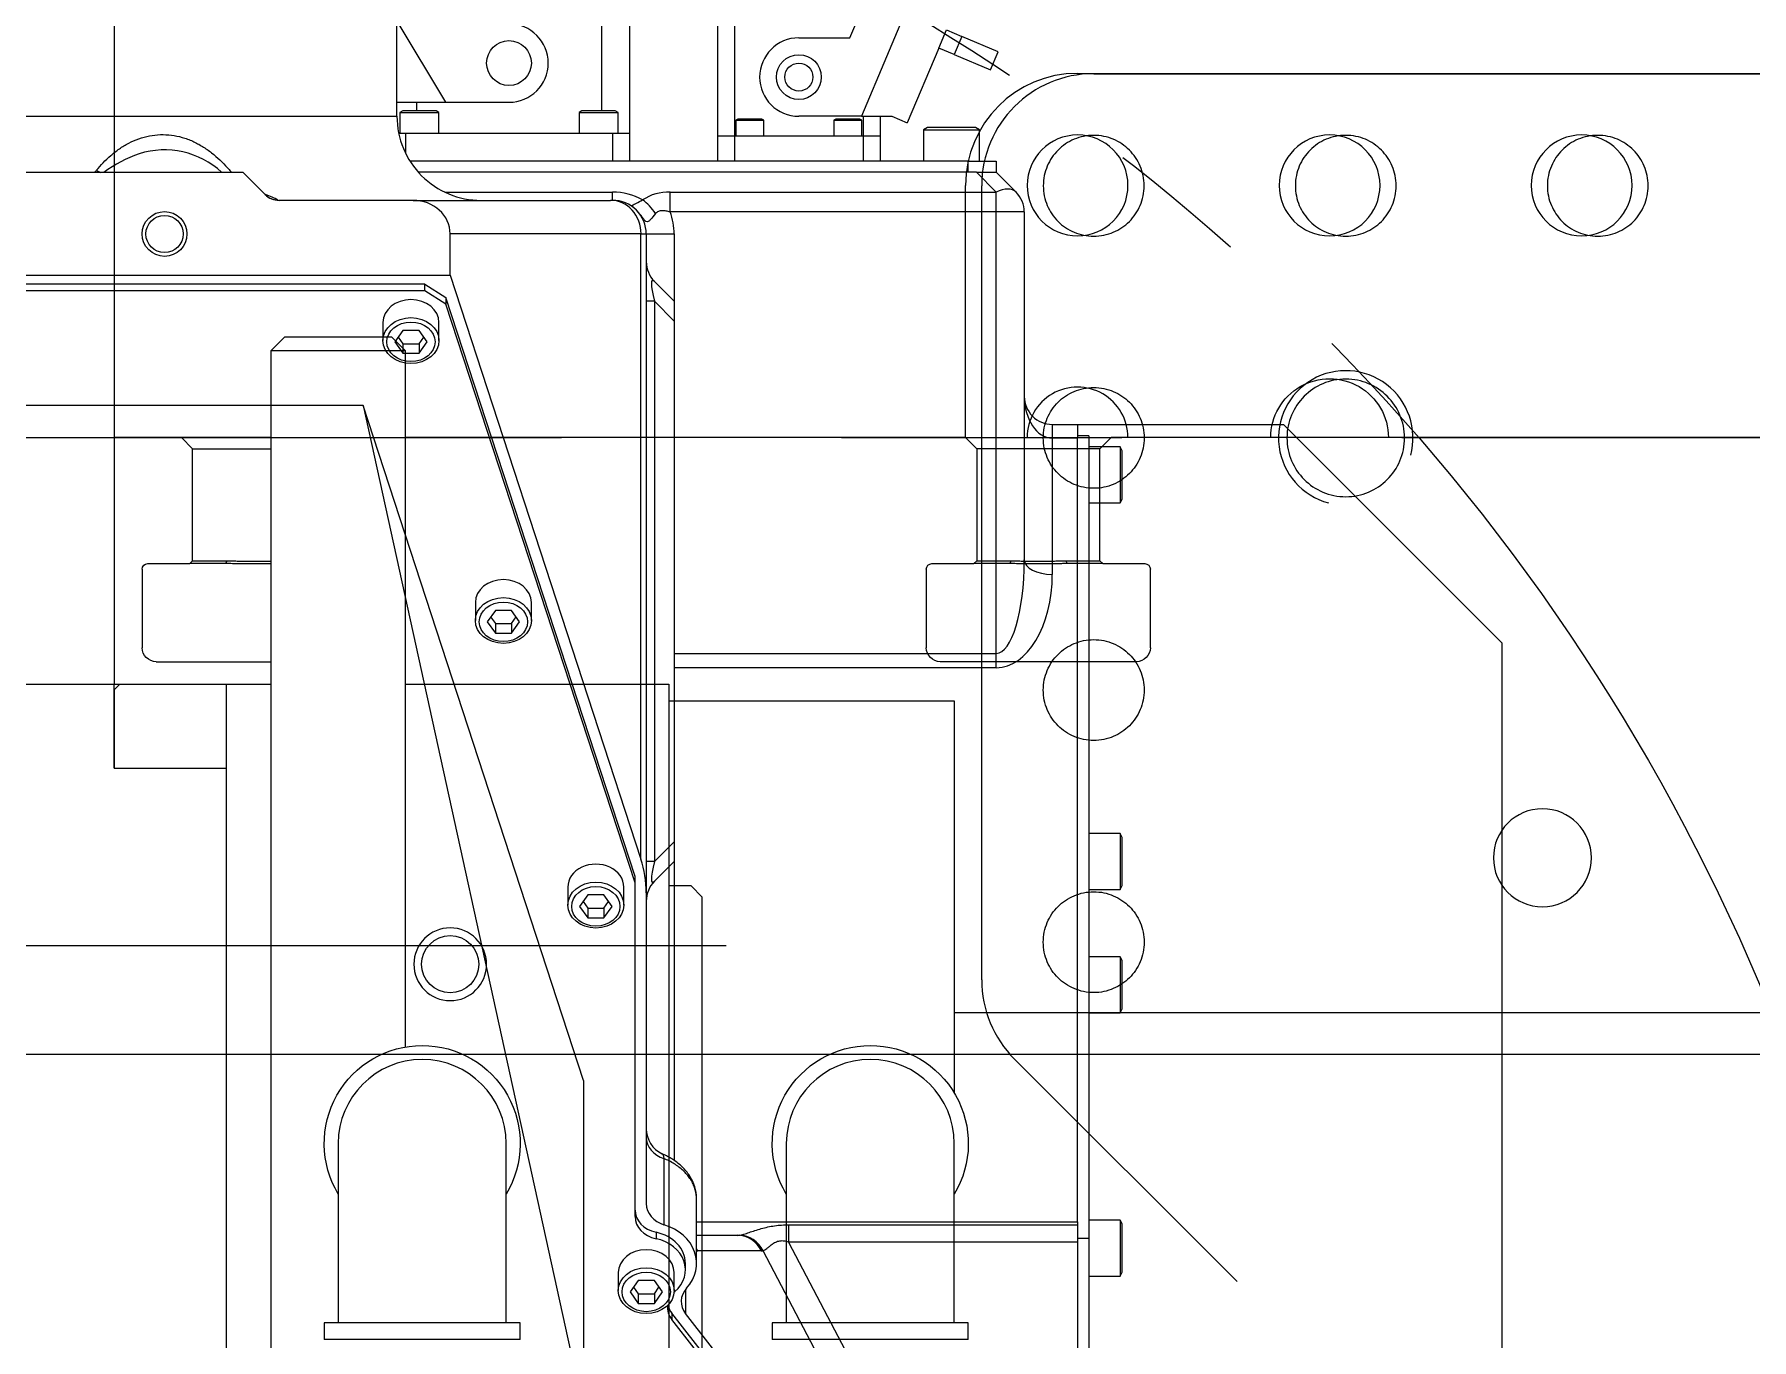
# Model space of a CAD drawing. Header units: millimetres. Extents: x 10462777 to 22643323, y 453826 to 1389191.
# Drawn here: x 11299371.5 to 11299678.1, y 596960.8 to 597193.7 of the extents above; entities that cross this region are included whole.
import ezdxf

# ---------------------------------------------------------------- set-up
doc = ezdxf.new("R2010")
doc.units = ezdxf.units.MM
doc.header["$LTSCALE"] = 200
doc.header["$MEASUREMENT"] = 0
for name, pattern in [('CENTER', [2, 1.25, -0.25, 0.25, -0.25]), ('CENTER2', [1.125, 0.75, -0.125, 0.125, -0.125]), ('DASHED', [3.5, 2, -1.5]), ('PHANTOM', [2.5, 1.25, -0.25, 0.25, -0.25, 0.25, -0.25])]:
    doc.linetypes.add(name, pattern=pattern)
doc.layers.get('0').update_dxf_attribs({"linetype": 'CONTINUOUS'})
for name, color, linetype in [('1', 1, 'CENTER'), ('2', 2, 'CONTINUOUS'), ('205', 4, 'CONTINUOUS'), ('DV1_DEFAULT', 7, 'CONTINUOUS')]:
    doc.layers.add(name, color=color, linetype=linetype)
doc.layers.add('LAYOUT', color=8, linetype='CONTINUOUS', lineweight=25)
doc.layers.add('TOP$23', color=7, linetype='CONTINUOUS', true_color=0xffffff)

# ---------------------------------------------------------------- blocks, each defined once
blk = doc.blocks.new('r710ic')
at = {"layer": 'DV1_DEFAULT', "color": 7, "linetype": 'CENTER2', "lineweight": 0}
blk.add_line((272191.37, 104453.37), (272191.37, 104059.93), dxfattribs=at)
at = {"layer": 'DV1_DEFAULT', "color": 7, "linetype": 'Continuous', "lineweight": 0}
for p, q in [((272311.03, 104312.63), (272311.03, 104127.63)), ((272308.24, 104132.16), (272308.24, 104308.47)), ((272309.39, 104132.16), (272309.39, 104308.47)), ((272287.76, 104143.18), (272287.76, 104302.75)), ((272329.37, 104300.63), (272329.37, 104164.63)), ((272339.37, 104221.3), (272339.37, 104137.13)), ((272325.39, 104160.65), (272329.37, 104164.63)), ((272324.37, 104134.25), (272324.37, 104158.18)), ((272287.76, 104143.18), (272108.19, 104103.8)), ((272167.27, 104103.8), (272287.76, 104143.18)), ((272302.56, 104139.63), (272299.34, 104139.63)), ((272299.11, 104137.52), (272297.07, 104136.07)), ((272298.79, 104136.07), (272297.07, 104136.07)), ((272297.07, 104136.07), (272297.07, 104133.18)), ((272299.98, 104136.91), (272298.79, 104136.07)), ((272298.79, 104136.07), (272298.79, 104133.18)), ((272301.16, 104136.07), (272299.11, 104137.52)), ((272301.16, 104133.18), (272301.16, 104136.07)), ((272336.37, 104135.63), (272332.83, 104135.63)), ((272336.37, 104136.83), (272336.37, 104135.63)), ((272340.07, 104136.63), (272336.37, 104136.63)), ((272336.37, 104135.63), (272336.37, 104098.63)), ((272339.37, 104137.13), (272361.37, 104137.13)), ((272340.37, 104136.11), (272340.07, 104136.63)), ((272340.07, 104136.63), (272340.07, 104129.63)), ((272340.37, 104130.15), (272340.37, 104136.11)), ((272356.35, 104137.13), (272341.87, 104128.44)), ((272341.87, 104137.13), (272341.87, 104128.44)), ((272297.07, 104133.18), (272299.11, 104131.74)), ((272298.79, 104133.18), (272297.07, 104133.18)), ((272298.79, 104133.18), (272299.98, 104132.35)), ((272299.11, 104131.74), (272301.16, 104133.18)), ((272324.37, 104134.25), (272324.37, 104099)), ((272329.37, 104033.66), (272329.37, 104133.31)), ((272329.37, 104035.13), (272329.37, 104133.31)), ((272331.37, 104035.13), (272331.37, 104134.82)), ((272341.87, 104133.63), (272340.37, 104133.63)), ((272299.34, 104129.63), (272302.56, 104129.63)), ((272305.87, 104128.39), (272308.24, 104132.16)), ((272309.39, 104132.16), (272307.01, 104128.39)), ((272308.24, 104132.16), (272309.39, 104132.16)), ((272336.37, 104129.63), (272340.07, 104129.63)), ((272340.07, 104129.63), (272340.37, 104130.15)), ((272202.55, 104094.63), (272305.87, 104128.39)), ((272203.7, 104094.63), (272307.01, 104128.39)), ((272311.03, 104127.63), (272206.79, 104093.57)), ((272307.01, 104128.39), (272305.87, 104128.39)), ((272311.03, 104127.63), (272318.37, 104127.63)), ((272318.37, 104093.57), (272318.37, 104127.63)), ((272325.83, 104128.59), (272325.83, 104098.63)), ((272341.87, 104128.44), (272341.87, 104117.13)), ((272252.59, 104123.13), (272249.38, 104123.13)), ((272249.15, 104121.02), (272247.1, 104119.57)), ((272250.01, 104120.41), (272248.82, 104119.57)), ((272251.19, 104119.57), (272249.15, 104121.02)), ((272247.1, 104119.57), (272247.1, 104116.68)), ((272248.82, 104119.57), (272247.1, 104119.57)), ((272248.82, 104119.57), (272248.82, 104116.68)), ((272251.19, 104116.68), (272251.19, 104119.57)), ((272248.82, 104116.68), (272247.1, 104116.68)), ((272247.1, 104116.68), (272249.15, 104115.24)), ((272248.82, 104116.68), (272250.01, 104115.85)), ((272249.15, 104115.24), (272251.19, 104116.68)), ((272249.38, 104113.13), (272252.59, 104113.13)), ((272201.8, 104106.63), (272198.59, 104106.63)), ((272167.27, 104103.8), (272108.19, 104103.8)), ((272198.36, 104104.52), (272196.31, 104103.07)), ((272196.31, 104103.07), (272196.31, 104100.18)), ((272198.03, 104103.07), (272196.31, 104103.07)), ((272199.22, 104103.91), (272198.03, 104103.07)), ((272198.03, 104103.07), (272198.03, 104100.18)), ((272200.41, 104103.07), (272198.36, 104104.52)), ((272200.41, 104100.18), (272200.41, 104103.07)), ((272340.07, 104104.63), (272336.37, 104104.63)), ((272340.07, 104104.63), (272340.07, 104097.63)), ((272340.37, 104104.11), (272340.07, 104104.63)), ((272340.37, 104098.15), (272340.37, 104104.11)), ((272196.31, 104100.18), (272198.36, 104098.74)), ((272198.03, 104100.18), (272196.31, 104100.18)), ((272198.03, 104100.18), (272199.22, 104099.35)), ((272198.36, 104098.74), (272200.41, 104100.18)), ((272324.37, 104098.63), (272324.37, 104099)), ((272324.37, 104098.63), (272325.83, 104098.63)), ((272336.37, 104098.63), (272331.37, 104098.63)), ((272336.37, 104098.63), (272336.37, 104095.63)), ((272359.87, 104100.63), (272340.37, 104100.63)), ((272132.99, 104097.63), (272129.78, 104097.63)), ((272198.59, 104096.63), (272201.8, 104096.63)), ((272336.37, 104095.63), (272331.37, 104095.63)), ((272336.37, 104097.63), (272340.07, 104097.63)), ((272359.87, 104095.63), (272336.37, 104095.63)), ((272340.07, 104097.63), (272340.37, 104098.15)), ((272129.55, 104095.52), (272127.5, 104094.07)), ((272127.5, 104094.07), (272127.5, 104091.18)), ((272129.22, 104094.07), (272127.5, 104094.07)), ((272130.41, 104094.91), (272129.22, 104094.07)), ((272129.22, 104094.07), (272129.22, 104091.18)), ((272131.6, 104094.07), (272129.55, 104095.52)), ((272131.6, 104091.18), (272131.6, 104094.07)), ((272143.01, 104094.63), (272202.55, 104094.63)), ((272200.75, 104092.63), (272145.3, 104092.63)), ((272318.37, 104092.63), (272200.75, 104092.63)), ((272202.55, 104094.63), (272203.7, 104094.63)), ((272206.37, 104091.16), (272206.37, 104092.63)), ((272206.79, 104093.57), (272318.37, 104093.57)), ((272306.37, 104091.16), (272306.37, 104092.63)), ((272318.37, 104093.57), (272318.37, 104092.63)), ((272318.37, 104092.63), (272318.37, 104087.63)), ((272129.22, 104091.18), (272127.5, 104091.18)), ((272127.5, 104091.18), (272129.55, 104089.74)), ((272129.22, 104091.18), (272130.41, 104090.35)), ((272129.55, 104089.74), (272131.6, 104091.18)), ((272140.2, 104090.88), (272139.05, 104090.88)), ((272153.36, 104089.46), (272141.54, 104089.46)), ((272206.37, 104087.63), (272202.83, 104091.16)), ((272306.37, 104091.16), (272206.37, 104091.16)), ((272206.37, 104091.16), (272209.9, 104087.63)), ((272302.83, 104087.63), (272306.37, 104091.16)), ((272309.9, 104091.16), (272306.37, 104087.63)), ((272044.7, 104025.63), (272124.6, 104088.05)), ((272045.85, 104025.63), (272125.74, 104088.05)), ((272125.74, 104088.05), (272124.6, 104088.05)), ((272129.78, 104087.63), (272132.99, 104087.63)), ((272206.37, 104087.63), (272153, 104087.63)), ((272209.9, 104087.63), (272206.37, 104087.63)), ((272302.83, 104087.63), (272209.9, 104087.63)), ((272240.95, 104030.13), (272240.95, 104087.63)), ((272243.52, 104087.63), (272243.52, 104030.13)), ((272306.37, 104087.63), (272302.83, 104087.63)), ((272318.37, 104087.63), (272306.37, 104087.63)), ((272322.3, 104088.35), (272325.83, 104088.35)), ((272322.3, 104030.13), (272322.3, 104088.35)), ((272325.83, 104088.35), (272325.83, 104030.13)), ((272048.9, 104025.63), (272125.67, 104085.62)), ((272130, 104085.62), (272125.67, 104085.62)), ((272133.5, 104085.63), (272134.64, 104085.63)), ((272134.64, 104083.63), (272146.12, 104083.63)), ((272136.86, 104072.08), (272136.86, 104083.42)), ((272139.65, 104083.63), (272139.65, 104076.29)), ((272142.08, 104083.63), (272142.08, 104015.63)), ((272335.87, 104079.88), (272331.37, 104079.88)), ((272357.37, 104079.88), (272335.87, 104079.88)), ((272335.87, 104079.88), (272335.87, 104076.88)), ((272335.87, 104076.88), (272331.37, 104076.88)), ((272335.87, 104076.88), (272335.87, 104053.88)), ((272357.37, 104076.88), (272335.87, 104076.88)), ((272338.67, 104076.63), (272335.87, 104076.63)), ((272338.87, 104076.28), (272338.67, 104076.63)), ((272338.67, 104076.63), (272338.67, 104071.63)), ((272338.87, 104071.97), (272338.87, 104076.28)), ((272048.9, 104025.63), (272136.9, 104071.77)), ((272335.87, 104071.63), (272338.67, 104071.63)), ((272338.67, 104071.63), (272338.87, 104071.97)), ((272138.42, 104067.2), (272054.74, 104023.33)), ((272141.53, 104067.2), (272138.42, 104067.2)), ((272138.42, 104015.63), (272138.42, 104067.2)), ((272141.53, 104067.2), (272141.53, 104015.63)), ((272339.37, 104054.22), (272339.37, 104065.38)), ((272353.37, 104065.38), (272353.37, 104056.25)), ((272338.67, 104059.13), (272335.87, 104059.13)), ((272338.87, 104058.78), (272338.67, 104059.13)), ((272338.67, 104059.13), (272338.67, 104054.13)), ((272338.87, 104054.47), (272338.87, 104058.78)), ((272353.37, 104056.25), (272360.74, 104053.14)), ((272335.87, 104053.88), (272331.37, 104053.88)), ((272335.87, 104054.13), (272338.67, 104054.13)), ((272335.87, 104053.88), (272335.87, 104050.88)), ((272339.37, 104053.88), (272335.87, 104053.88)), ((272338.67, 104054.13), (272338.87, 104054.47)), ((272361.48, 104044.89), (272339.37, 104054.22)), ((272339.37, 104054.22), (272339.37, 104048.8)), ((272335.87, 104050.88), (272331.37, 104050.88)), ((272339.37, 104050.88), (272335.87, 104050.88)), ((272339.37, 104048.8), (272338.2, 104046.03)), ((272351.56, 104040.39), (272338.2, 104046.03)), ((272336.97, 104043.13), (272331.37, 104043.13)), ((272337.37, 104042.44), (272336.97, 104043.13)), ((272336.97, 104043.13), (272336.97, 104033.13)), ((272337.37, 104033.82), (272337.37, 104042.44)), ((272350.4, 104037.64), (272351.56, 104040.4)), ((272351.56, 104040.4), (272354.79, 104039.04)), ((272350.4, 104037.64), (272347.67, 104031.18)), ((272353.62, 104036.28), (272350.4, 104037.64)), ((272354.79, 104039.04), (272353.62, 104036.28)), ((272329.37, 104035.13), (272331.37, 104035.13)), ((272331.37, 104035.13), (272331.37, 104030.13)), ((272350.9, 104029.82), (272353.62, 104036.28)), ((272325.83, 104030.13), (272329.37, 104033.66)), ((272329.37, 104033.66), (272329.37, 104030.13)), ((272331.37, 104033.13), (272336.97, 104033.13)), ((272336.97, 104033.13), (272337.37, 104033.82)), ((272347.67, 104031.18), (272350.9, 104029.82)), ((272240.95, 104030.13), (272243.52, 104030.13)), ((272243.52, 104030.13), (272322.3, 104030.13)), ((272322.3, 104025.13), (272322.3, 104030.13)), ((272322.3, 104030.13), (272325.83, 104030.13)), ((272329.37, 104030.13), (272325.83, 104026.59)), ((272331.37, 104030.13), (272329.37, 104030.13)), ((272322.3, 104025.13), (272260.19, 104025.13)), ((272281.94, 104020.13), (272257.61, 104020.13)), ((272284.37, 104020.13), (272281.94, 104020.13)), ((272281.94, 104015.63), (272281.94, 104020.13)), ((272284.37, 104020.13), (272284.37, 104015.63)), ((272139.08, 104013.63), (272055.05, 104013.63)), ((272138.42, 104015.63), (272056, 104015.63)), ((272132.37, 104013.63), (272132.37, 104008.03)), ((272141.53, 104015.63), (272138.42, 104015.63)), ((272139.08, 104013.63), (272139.08, 104015.63)), ((272282.37, 104013.63), (272139.08, 104013.63)), ((272142.08, 104015.63), (272141.53, 104015.63)), ((272142.08, 104015.63), (272281.94, 104015.63)), ((272142.37, 104008.03), (272142.37, 104013.63)), ((272179.37, 104013.63), (272179.37, 104008.03)), ((272189.37, 104008.03), (272189.37, 104013.63)), ((272201.37, 104013.63), (272201.37, 104008.03)), ((272211.37, 104008.03), (272211.37, 104013.63)), ((272270.37, 104013.63), (272270.37, 104008.03)), ((272280.37, 104008.03), (272280.37, 104013.63)), ((272284.37, 104015.63), (272281.94, 104015.63)), ((272282.37, 104013.63), (272282.37, 104015.63)), ((272284.37, 104015.63), (272284.37, 103978.87)), ((272142.37, 104008.03), (272132.37, 104008.03)), ((272132.37, 104008.03), (272133.06, 104007.63)), ((272133.06, 104007.63), (272141.68, 104007.63)), ((272141.68, 104007.63), (272142.37, 104008.03)), ((272189.37, 104008.03), (272179.37, 104008.03)), ((272179.37, 104008.03), (272180.06, 104007.63)), ((272180.06, 104007.63), (272188.68, 104007.63)), ((272188.68, 104007.63), (272189.37, 104008.03)), ((272211.37, 104008.03), (272201.37, 104008.03)), ((272201.37, 104008.03), (272202.06, 104007.63)), ((272202.06, 104007.63), (272210.68, 104007.63)), ((272210.68, 104007.63), (272211.37, 104008.03)), ((272280.37, 104008.03), (272270.37, 104008.03)), ((272270.37, 104008.03), (272271.06, 104007.63)), ((272271.06, 104007.63), (272279.68, 104007.63)), ((272279.68, 104007.63), (272280.37, 104008.03)), ((272284.37, 103978.87), (272245.37, 103939.87)), ((272245.37, 103939.87), (272064.92, 103939.87))]:
    blk.add_line(p, q, dxfattribs=at)
at = {"layer": 'DV1_DEFAULT', "color": 3, "linetype": 'CENTER2', "lineweight": 0}
blk.add_circle((272041.37, 104232.63), 367.64, dxfattribs=at)
at = {"layer": 'DV1_DEFAULT', "color": 7, "linetype": 'Continuous', "lineweight": 0}
for centre, radius in [((272318.37, 104178.63), 4), ((272318.37, 104178.63), 3.32), ((272348.87, 104117.13), 4), ((272346.37, 104065.38), 4), ((272346.37, 104065.38), 2.5)]:
    blk.add_circle(centre, radius, dxfattribs=at)
for centre, radius, start, end in [((272331.47, 104192.75), 2.63, 217.0947, 228.7707), ((272308.15, 104174.42), 26.03, 19.6215, 35.3931), ((272318.37, 104178.63), 15, 317.1666, 17.5949), ((272327.87, 104158.18), 3.5, 135, 180), ((272277.14, 104181.24), 52.53, 334.1234, 336.8377), ((272339.37, 104122.13), 15, 90, 180), ((272348.87, 104117.13), 7, 180, 0), ((272318.37, 104098.63), 6, 270, 0), ((272314.83, 104098.63), 11, 330.9214, 0), ((272158.67, 104087.73), 4.9, 90.004, 155.3609), ((272199.3, 104087.63), 5, 45, 90), ((272313.44, 104087.63), 5, 90, 135), ((272317.44, 104088.65), 8.4, 357.9636, 33.4628), ((272318.37, 104098.63), 11, 270, 290.9268), ((272146.86, 104083.42), 10, 178.7889, 180), ((272346.37, 104065.38), 7, 0, 180), ((272289.37, 104020.13), 5, 90, 180), ((272322.3, 104030.13), 5, 270, 315)]:
    blk.add_arc(centre, radius, start, end, dxfattribs=at)
for centre, major_axis, ratio, start_param, end_param in [((272331.98, 104191.16), (-2.58, -2.37), 0.42328, 5.29094, 5.579785), ((272327.9, 104158.21), (-2.47, 2.47), 0.995467, 0, 0.757444), ((272302.56, 104134.63), (0, 5), 0.819152, 3.141593, 6.283185), ((272318.37, 104134.25), (0, 6.62), 0.906183, 3.141593, 4.712389), ((272252.59, 104118.13), (0, 5), 0.819152, 3.141593, 6.283185), ((272201.8, 104101.63), (0, -5), 0.819152, 0, 3.141593), ((272318.37, 104099), (-6, 0), 0.906183, 1.570796, 3.141593), ((272132.99, 104092.63), (0, 5), 0.819152, 3.141593, 6.283185), ((272143.01, 104089.63), (0, -5), 0.819152, 3.141593, 4.459709), ((272144.16, 104089.63), (0, 5), 0.819152, 0, 1.318116), ((272145.3, 104087.73), (0, -4.9), 0.819152, 3.141593, 4.352129), ((272157.12, 104087.73), (0, -4.9), 0.819152, 3.141593, 4.352129), ((272200.75, 104102.63), (-14.28, 0), 0.700208, 1.570796, 2.007423), ((272320.91, 104093.28), (-4.07, -2.9), 0.502177, 1.481884, 2.184211), ((272133.5, 104092.63), (0, 7), 0.819152, 2.39279, 4.459709), ((272134.64, 104092.63), (0, 9), 0.819152, 2.50037, 4.352129), ((272134.64, 104092.63), (0, 7), 0.819152, 3.141593, 4.459709), ((272213.44, 104087.63), (10.79, -3.91), 0.109552, 2.324163, 3.371361), ((272299.3, 104087.63), (-10.79, -3.91), 0.109552, 2.911824, 3.959022), ((272126.81, 104083.84), (0, -5), 0.819152, 3.063973, 3.710906), ((272127.83, 104081.49), (0, -4.9), 0.819152, 2.50037, 3.710906), ((272127.95, 104083.84), (0, -5), 0.819152, 3.32803, 3.710906), ((272126.81, 104083.84), (0, -5), 0.819152, 2.39279, 2.435682), ((272134.65, 104087.63), (5, 0), 0.938748, 5.169733, 5.263012), ((272134.65, 104076.29), (5, 0), 0.938748, 5.169733, 6.283185), ((272134.69, 104075.98), (4.8, 1.38), 0.949089, 4.904928, 5.988714), ((272144.65, 104081.54), (-4.63, -6.24), 0.303979, 5.893837, 5.985391), ((272146.86, 104077.33), (-9.87, -5.77), 0.280981, 6.120391, 6.211945), ((272257.61, 104030.13), (16.67, 0), 0.6, 3.141593, 4.712389), ((272260.19, 104030.13), (16.67, 0), 0.3, 3.141593, 4.712389), ((272322.3, 104030.13), (-3.54, 3.54), 0.57735, 3.141593, 4.18879), ((272260.19, 104020.13), (0, 5), 0.514496, 0, 1.570796), ((272289.37, 104020.13), (-7.43, 0), 0.673172, 4.712389, 6.283185)]:
    blk.add_ellipse(centre, major_axis=major_axis, ratio=ratio, start_param=start_param, end_param=end_param, dxfattribs=at)
for centre, major_axis in [((272299.34, 104134.63), (0, 5)), ((272299.11, 104134.63), (0, 4.31)), ((272249.38, 104118.13), (0, 5)), ((272249.15, 104118.13), (0, 4.31)), ((272198.59, 104101.63), (0, -5)), ((272198.36, 104101.63), (0, -4.31)), ((272129.78, 104092.63), (0, 5)), ((272129.55, 104092.63), (0, -4.31))]:
    blk.add_ellipse(centre, major_axis=major_axis, ratio=0.819152, dxfattribs=at)
for points, knots in [([(272329.73, 104190.77), (272330.63, 104190.03), (272331.53, 104189.19), (272332.78, 104187.75), (272333.19, 104187.23), (272333.93, 104186.16), (272334.27, 104185.61), (272334.87, 104184.45), (272335.14, 104183.85), (272335.58, 104182.6), (272335.76, 104181.96), (272336.01, 104180.68), (272336.08, 104180.03), (272336.12, 104178.72), (272336.09, 104178.05), (272335.92, 104176.74), (272335.79, 104176.1), (272335.52, 104175.15), (272335.41, 104174.84), (272335.18, 104174.22), (272335.06, 104173.91), (272334.65, 104173), (272334.34, 104172.42), (272333.82, 104171.58), (272333.63, 104171.3), (272333.25, 104170.76), (272333.06, 104170.49), (272332.03, 104169.18), (272331.14, 104168.26), (272329.98, 104167.21), (272329.75, 104167.01), (272329.46, 104166.76), (272329.41, 104166.71), (272329.35, 104166.67)], [0, 0, 0, 0, 0.125, 0.125, 0.1875, 0.1875, 0.25, 0.25, 0.3125, 0.3125, 0.375, 0.375, 0.4375, 0.4375, 0.5, 0.5, 0.5625, 0.5625, 0.59375, 0.59375, 0.625, 0.625, 0.6875, 0.6875, 0.71875, 0.71875, 0.75, 0.75, 0.875, 0.875, 0.90625, 0.90625, 0.9140799, 0.9140799, 0.9140799, 0.9140799]), ([(272322, 104090.99), (272321.59, 104091.3), (272321.23, 104091.59), (272320.79, 104092), (272320.66, 104092.14), (272320.51, 104092.41), (272320.5, 104092.54), (272320.66, 104092.81), (272320.82, 104092.94), (272321.18, 104093.21), (272321.39, 104093.35), (272322, 104093.81), (272322.41, 104094.17), (272322.77, 104094.55)], [0, 0, 0, 0, 0.25, 0.25, 0.375, 0.375, 0.5, 0.5, 0.625, 0.625, 0.75, 0.75, 1, 1, 1, 1]), ([(272322.77, 104094.55), (272322.91, 104094.7), (272323.04, 104094.86), (272323.29, 104095.09), (272323.4, 104095.16), (272323.61, 104094.96), (272323.73, 104094.7), (272324.03, 104094.06), (272324.22, 104093.68), (272324.45, 104093.28)], [0, 0, 0, 0, 0.25, 0.25, 0.5, 0.5, 0.75, 0.75, 1, 1, 1, 1]), ([(272146.12, 104083.63), (272146.25, 104083.63), (272146.39, 104083.63), (272147.1, 104083.68), (272147.65, 104083.8), (272148.48, 104084.1), (272148.75, 104084.21), (272149.28, 104084.49), (272149.54, 104084.64), (272150.04, 104084.99), (272150.28, 104085.17), (272150.75, 104085.59), (272150.99, 104085.81), (272151.64, 104086.52), (272152.04, 104087.05), (272152.59, 104087.92), (272152.76, 104088.22), (272153.08, 104088.83), (272153.22, 104089.14), (272153.36, 104089.46)], [0.3450877, 0.3450877, 0.3450877, 0.3450877, 0.375, 0.375, 0.5, 0.5, 0.5625, 0.5625, 0.625, 0.625, 0.6875, 0.6875, 0.75, 0.75, 0.875, 0.875, 0.9375, 0.9375, 1, 1, 1, 1]), ([(272146.16, 104083.65), (272146.22, 104083.64), (272146.9, 104083.56), (272148.33, 104083.91), (272150.12, 104084.69), (272151.69, 104085.94), (272152.96, 104087.46), (272153.8, 104088.86), (272154.12, 104089.6), (272154.21, 104089.8)], [0, 0, 0, 0, 0.016991, 0.206682, 0.394075, 0.576881, 0.761429, 0.944882, 1, 1, 1, 1]), ([(272322.3, 104088.35), (272322.37, 104088.59), (272322.42, 104088.83), (272322.5, 104089.3), (272322.52, 104089.55), (272322.5, 104090.02), (272322.47, 104090.25), (272322.34, 104090.57), (272322.29, 104090.67), (272322.16, 104090.84), (272322.09, 104090.92), (272322, 104090.99)], [0, 0, 0, 0, 0.25, 0.25, 0.5, 0.5, 0.75, 0.75, 0.875, 0.875, 1, 1, 1, 1]), ([(272139.67, 104075.98), (272139.7, 104075.75), (272139.77, 104075.49), (272139.9, 104075.05), (272139.95, 104074.9), (272140.05, 104074.59), (272140.1, 104074.42), (272140.27, 104073.93), (272140.39, 104073.58), (272140.63, 104072.85), (272140.74, 104072.47), (272141.06, 104071.33), (272141.24, 104070.53), (272141.48, 104068.88), (272141.53, 104068.04), (272141.53, 104067.2)], [0, 0, 0, 0, 0.125, 0.125, 0.1875, 0.1875, 0.25, 0.25, 0.375, 0.375, 0.5, 0.5, 0.75, 0.75, 1, 1, 1, 1]), ([(272138.42, 104067.2), (272138.51, 104067.46), (272138.58, 104067.73), (272138.63, 104068.14), (272138.64, 104068.28), (272138.64, 104068.55), (272138.63, 104068.68), (272138.59, 104068.94), (272138.56, 104069.07), (272138.48, 104069.32), (272138.43, 104069.44), (272138.33, 104069.67), (272138.27, 104069.78), (272138.15, 104069.98), (272138.08, 104070.08), (272137.89, 104070.36), (272137.75, 104070.53), (272137.49, 104070.84), (272137.37, 104070.98), (272137.16, 104071.24), (272137.07, 104071.36), (272136.95, 104071.58), (272136.91, 104071.68), (272136.9, 104071.77)], [0, 0, 0, 0, 0.125, 0.125, 0.1875, 0.1875, 0.25, 0.25, 0.3125, 0.3125, 0.375, 0.375, 0.4375, 0.4375, 0.5, 0.5, 0.625, 0.625, 0.75, 0.75, 0.875, 0.875, 1, 1, 1, 1])]:
    blk.add_open_spline(points, degree=3, knots=knots, dxfattribs=at)
blk.add_open_spline([(272154.23, 104089.79), (272154.17, 104089.67), (272153.87, 104089.57), (272153.36, 104089.46)], degree=3, dxfattribs=at)
at = {"layer": 'LAYOUT', "color": 3}
blk.add_circle((272041.37, 104232.63), 2050.12, dxfattribs=at)
blk = doc.blocks.new('A$C7DA30AB0')
at = {"layer": 'LAYOUT', "color": 6, "linetype": 'PHANTOM'}
blk.add_circle((3030.45, 3025.99, 0), 2693.02, dxfattribs=at)

msp = doc.modelspace()

# ---------------------------------------------------------------- linework, layer by layer
at = {"layer": '1', "color": 124, "linetype": 'Continuous'}
for p, q in [((11299397.78434, 597121.77335, 0), (11299385.78389, 597121.77335, 0)), ((11299399.78437, 597119.77332, 0), (11299397.78434, 597121.77335, 0)), ((11299413.78398, 597121.77335, 0), (11299397.78434, 597121.77335, 0)), ((11299399.78437, 597099.77304, 0), (11299399.78437, 597119.77332, 0)), ((11299399.78437, 597119.77332, 0), (11299413.78444, 597119.77332, 0)), ((11299537.78633, 597121.77335, 0), (11299437.78554, 597121.77335, 0)), ((11299539.78636, 597119.77332, 0), (11299537.78633, 597121.77335, 0)), ((11299537.78633, 597121.77335, 0), (11299563.7867, 597121.77335, 0)), ((11299539.78636, 597119.77332, 0), (11299539.78636, 597099.77304, 0)), ((11299561.78667, 597119.77332, 0), (11299539.78636, 597119.77332, 0)), ((11299563.7867, 597121.77335, 0), (11299561.78667, 597119.77332, 0)), ((11299561.78667, 597099.77304, 0), (11299561.78667, 597119.77332, 0)), ((11300055.79369, 597121.77335, 0), (11299563.7867, 597121.77335, 0)), ((11299391.78426, 597099.27303, 0), (11299399.28436, 597099.27303, 0)), ((11299399.28436, 597099.27303, 0), (11299399.78437, 597099.77304, 0)), ((11299405.66348, 597099.27303, 0), (11299399.28436, 597099.27303, 0)), ((11299399.78437, 597099.77304, 0), (11299405.88614, 597099.77304, 0)), ((11299531.78625, 597099.27303, 0), (11299539.28635, 597099.27303, 0)), ((11299539.28635, 597099.27303, 0), (11299539.78636, 597099.77304, 0)), ((11299545.66547, 597099.27303, 0), (11299539.28635, 597099.27303, 0)), ((11299539.78636, 597099.77304, 0), (11299545.88812, 597099.77304, 0)), ((11299555.68491, 597099.77304, 0), (11299561.78667, 597099.77304, 0)), ((11299562.28668, 597099.27303, 0), (11299555.90756, 597099.27303, 0)), ((11299561.78667, 597099.77304, 0), (11299562.28668, 597099.27303, 0)), ((11299562.28668, 597099.27303, 0), (11299569.78679, 597099.27303, 0)), ((11299390.78424, 597098.27301, 0), (11299390.78424, 597084.27282, 0)), ((11299530.78623, 597098.27301, 0), (11299530.78623, 597084.27282, 0)), ((11299570.7868, 597084.27282, 0), (11299570.7868, 597098.27301, 0)), ((11299393.28428, 597081.77278, 0), (11299413.78418, 597081.77278, 0)), ((11299568.28676, 597081.77278, 0), (11299533.28627, 597081.77278, 0)), ((11300055.79369, 597019.06966, 0), (11299535.78021, 597019.06966, 0))]:
    msp.add_line(p, q, dxfattribs=at)
at = {"layer": '1', "color": 252, "linetype": 'Continuous'}
for p, q in [((11299484.78089, 597074.77268, 0), (11299535.7863, 597074.77268, 0)), ((11299535.7863, 597074.77268, 0), (11299535.7863, 597004.78169, 0))]:
    msp.add_line(p, q, dxfattribs=at)
at = {"layer": '1', "color": 124, "linetype": 'Continuous', "extrusion": (0, 0, -1)}
msp.add_circle((-11299640.78779, 597046.77228, 0), 8.75012, dxfattribs=at)
for centre, radius, start, end in [((-11299391.78426, 597098.27301, 0), 1.00001, 0, 90), ((-11299531.78625, 597098.27301, 0), 1.00001, 0, 90), ((-11299569.78679, 597098.27301, 0), 1.00001, 90, 180), ((-11299393.28428, 597084.27282, 0), 2.50004, 270, 0), ((-11299533.28627, 597084.27282, 0), 2.50004, 270, 0), ((-11299568.28676, 597084.27282, 0), 2.50004, 180, 270)]:
    msp.add_arc(centre, radius, start, end, dxfattribs=at)
at = {"layer": '1', "color": 124, "linetype": 'Continuous'}
for points, degree in [([(11299405.88614, 597099.77304, 0), (11299405.66348, 597099.27303, 0)], 1), ([(11299545.88812, 597099.77304, 0), (11299545.66547, 597099.27303, 0)], 1), ([(11299555.68491, 597099.77304, 0), (11299555.75913, 597099.60637, 0), (11299555.83334, 597099.4397, 0), (11299555.90756, 597099.27303, 0)], 3)]:
    msp.add_open_spline(points, degree=degree, dxfattribs=at)
for points, knots in [([(11299413.79288, 597099.24767, 0), (11299413.71066, 597099.24625, 0), (11299413.51409, 597099.24288, 0), (11299413.20211, 597099.23766, 0), (11299412.85709, 597099.23228, 0), (11299412.5115, 597099.22745, 0), (11299412.16563, 597099.22331, 0), (11299411.81976, 597099.21999, 0), (11299411.47416, 597099.21757, 0), (11299411.12912, 597099.21611, 0), (11299410.68314, 597099.21554, 0), (11299410.13508, 597099.21714, 0), (11299409.4853, 597099.22241, 0), (11299408.83592, 597099.23055, 0), (11299408.18879, 597099.24076, 0), (11299407.54572, 597099.25194, 0), (11299406.90897, 597099.26241, 0), (11299406.27928, 597099.27098, 0), (11299405.86893, 597099.27234, 0), (11299405.66348, 597099.27303, 0)], [0, 0, 0, 0, 0.030546186, 0.072861604, 0.115071002, 0.157170602, 0.199156787, 0.241026102, 0.282775238, 0.324401024, 0.365900409, 0.444069284, 0.522597221, 0.601462951, 0.680643622, 0.76011462, 0.83984961, 0.91982087, 1, 1, 1, 1]), ([(11299405.88614, 597099.77304, 0), (11299405.9755, 597099.7725, 0), (11299406.16921, 597099.77135, 0), (11299406.48767, 597099.76693, 0), (11299406.85678, 597099.76056, 0), (11299407.27852, 597099.7519, 0), (11299407.75415, 597099.74115, 0), (11299408.56457, 597099.72078, 0), (11299409.58141, 597099.69769, 0), (11299410.78247, 597099.6829, 0), (11299411.98391, 597099.69744, 0), (11299412.99114, 597099.72047, 0), (11299413.63168, 597099.73635, 0), (11299413.79754, 597099.74035, 0)], [0, 0, 0, 0, 0.036698363, 0.07955006, 0.12855581, 0.183715987, 0.245030744, 0.312500081, 0.492941557, 0.624287109, 0.755776945, 0.936330159, 1, 1, 1, 1]), ([(11299555.90756, 597099.27303, 0), (11299555.79789, 597099.27283, 0), (11299555.57873, 597099.27243, 0), (11299555.24576, 597099.26962, 0), (11299554.91042, 597099.26566, 0), (11299554.57265, 597099.26073, 0), (11299554.23284, 597099.2552, 0), (11299553.89128, 597099.24934, 0), (11299553.54827, 597099.24341, 0), (11299553.2041, 597099.23766, 0), (11299552.85908, 597099.23228, 0), (11299552.51349, 597099.22745, 0), (11299552.16762, 597099.22331, 0), (11299551.82175, 597099.21999, 0), (11299551.47615, 597099.21757, 0), (11299551.1311, 597099.21611, 0), (11299550.68513, 597099.21554, 0), (11299550.13707, 597099.21714, 0), (11299549.48729, 597099.22241, 0), (11299548.83791, 597099.23055, 0), (11299548.19078, 597099.24076, 0), (11299547.54771, 597099.25194, 0), (11299546.91095, 597099.26241, 0), (11299546.28127, 597099.27098, 0), (11299545.87092, 597099.27234, 0), (11299545.66547, 597099.27303, 0)], [0, 0, 0, 0, 0.033856734, 0.067653585, 0.10138702, 0.135053495, 0.168649502, 0.202171602, 0.23561645, 0.268980813, 0.302261583, 0.335455781, 0.368560555, 0.40157318, 0.434491048, 0.467311659, 0.500032606, 0.561666282, 0.623583067, 0.685766191, 0.748197636, 0.810857994, 0.873726502, 0.936781302, 1, 1, 1, 1]), ([(11299545.88812, 597099.77304, 0), (11299545.97749, 597099.7725, 0), (11299546.1712, 597099.77135, 0), (11299546.48966, 597099.76693, 0), (11299546.85877, 597099.76056, 0), (11299547.28051, 597099.7519, 0), (11299547.75614, 597099.74115, 0), (11299548.56656, 597099.72078, 0), (11299549.5834, 597099.69769, 0), (11299550.78446, 597099.6829, 0), (11299551.9859, 597099.69744, 0), (11299553.08823, 597099.72264, 0), (11299554.04214, 597099.74657, 0), (11299554.69598, 597099.76024, 0), (11299555.23155, 597099.76972, 0), (11299555.54514, 597099.77201, 0), (11299555.68491, 597099.77304, 0)], [0, 0, 0, 0, 0.029378744, 0.063683519, 0.102914899, 0.147073183, 0.196158494, 0.250170833, 0.394622618, 0.499770835, 0.605034558, 0.749575794, 0.828943393, 0.897136919, 0.954155658, 1, 1, 1, 1])]:
    msp.add_open_spline(points, degree=3, knots=knots, dxfattribs=at)
at = {"layer": '2', "color": 252, "linetype": 'Continuous'}
for p, q in [((11299557.78662, 597186.77427, 0), (11299699.50436, 597186.77427, 0)), ((11299537.78633, 597121.77196, 0), (11299537.78633, 597166.77399, 0))]:
    msp.add_line(p, q, dxfattribs=at)
at = {"layer": '2', "color": 80, "linetype": 'Continuous'}
for p, q in [((11299557.78662, 597186.77427, 0), (11299699.50436, 597186.77427, 0)), ((11299537.78633, 597121.77196, 0), (11299537.78633, 597166.77399, 0))]:
    msp.add_line(p, q, dxfattribs=at)
at = {"layer": '2', "color": 80, "linetype": 'Continuous', "extrusion": (0, 0, -1)}
for centre in [(-11299557.78662, 597166.77399, 0), (-11299602.78725, 597166.77399, 0), (-11299647.78789, 597166.77399, 0)]:
    msp.add_circle(centre, 9.00013, dxfattribs=at)
at = {"layer": '2', "color": 80, "linetype": 'Continuous'}
for centre, radius, start in [((11299557.78662, 597166.77399, 0), 20.00028, 90), ((11299557.78662, 597121.77335, 0), 9.00013, 359.999961)]:
    msp.add_arc(centre, radius, start, 180, dxfattribs=at)
at = {"layer": '2', "color": 252, "linetype": 'Continuous'}
msp.add_arc((11299557.78662, 597166.77399, 0), 20.00028, 90, 180, dxfattribs=at)
at = {"layer": '2', "color": 80, "linetype": 'Continuous', "extrusion": (0, 0, -1)}
msp.add_arc((-11299602.78725, 597121.77335, 0), 10.50015, 359.9999884, 180, dxfattribs=at)
at = {"layer": '205', "color": 252, "linetype": 'Continuous'}
for p, q in [((11299385.78417, 597302.7677, 0), (11299385.78417, 597077.76143, 0)), ((11299416.28461, 597139.7736, 0), (11299413.78457, 597137.27357, 0)), ((11299416.28461, 597139.7736, 0), (11299435.28488, 597139.7736, 0)), ((11299437.78491, 597137.27357, 0), (11299435.28488, 597139.7736, 0)), ((11299413.78457, 597137.27357, 0), (11299413.78457, 596925.75805, 0)), ((11299437.78491, 597137.27357, 0), (11299413.78457, 597137.27357, 0)), ((11299437.78491, 597013.01206, 0), (11299437.78491, 597137.27357, 0)), ((11299295.78289, 597077.77272, 0), (11299385.78417, 597077.77272, 0)), ((11299385.77967, 597077.77272, 0), (11299386.78319, 597077.77272, 0)), ((11299386.78419, 597077.77272, 0), (11299385.78417, 597076.77271, 0)), ((11299385.78417, 597062.77251, 0), (11299385.78417, 597077.77272, 0)), ((11299386.78419, 597077.77272, 0), (11299405.78446, 597077.77272, 0)), ((11299405.78246, 597077.77272, 0), (11299413.78357, 597077.77272, 0)), ((11299405.78446, 597077.77272, 0), (11299405.78446, 597062.77251, 0)), ((11299437.78241, 597077.77272, 0), (11299484.78558, 597077.77272, 0)), ((11299484.78558, 597077.77272, 0), (11299484.78558, 596925.77369, 0)), ((11299385.78417, 597076.77271, 0), (11299385.78417, 597062.77251, 0)), ((11299385.78417, 597062.77251, 0), (11299405.78446, 597062.77251, 0)), ((11299385.78417, 597062.77251, 0), (11299405.78446, 597062.77251, 0)), ((11299405.78446, 597062.77251, 0), (11299405.78446, 596925.77088, 0)), ((11299488.78564, 597041.77221, 0), (11299484.78495, 597041.77221, 0)), ((11299490.78566, 597039.77218, 0), (11299488.78564, 597041.77221, 0)), ((11299490.78566, 596925.76781, 0), (11299490.78566, 597039.77218, 0)), ((11299425.78474, 596995.77156, 0), (11299425.78474, 596963.7711, 0)), ((11299455.78517, 596963.7711, 0), (11299455.78517, 596995.77156, 0)), ((11299505.78588, 596995.77156, 0), (11299505.78588, 596963.7711, 0)), ((11299535.7863, 596963.7711, 0), (11299535.7863, 596995.77156, 0)), ((11299423.28471, 596963.7711, 0), (11299423.28471, 596960.77106, 0)), ((11299458.2852, 596963.7711, 0), (11299423.28471, 596963.7711, 0)), ((11299458.2852, 596960.77106, 0), (11299458.2852, 596963.7711, 0)), ((11299503.28584, 596963.7711, 0), (11299503.28584, 596960.77106, 0)), ((11299538.28634, 596963.7711, 0), (11299503.28584, 596963.7711, 0)), ((11299538.28634, 596960.77106, 0), (11299538.28634, 596963.7711, 0)), ((11299458.2852, 596960.77106, 0), (11299423.28471, 596960.77106, 0)), ((11299538.28634, 596960.77106, 0), (11299503.28584, 596960.77106, 0))]:
    msp.add_line(p, q, dxfattribs=at)
at = {"layer": '205', "color": 252, "linetype": 'Continuous', "extrusion": (0, 0, -1)}
msp.add_circle((-11299445.78502, 597027.77201, 0), 6.50009, dxfattribs=at)
at = {"layer": '205', "color": 252, "linetype": 'Continuous'}
msp.add_circle((11299445.78502, 597027.77201, 0), 5.10007, dxfattribs=at)
at = {"layer": '205', "color": 252, "linetype": 'Continuous', "extrusion": (0, 0, -1)}
for centre, start, end in [((-11299440.78495, 596995.77156, 0), 328.994997, 90), ((-11299440.78495, 596995.77156, 0), 90, 211.005003), ((-11299520.78609, 596995.77156, 0), 328.994997, 90), ((-11299520.78609, 596995.77156, 0), 90, 211.005003)]:
    msp.add_arc(centre, 17.50025, start, end, dxfattribs=at)
at = {"layer": '205', "color": 252, "linetype": 'Continuous'}
for centre in [(11299440.78495, 596995.77156, 0), (11299520.78609, 596995.77156, 0)]:
    msp.add_arc(centre, 15.00021, 0, 180, dxfattribs=at)
at = {"layer": 'TOP$23', "linetype": 'PHANTOM'}
for p, q in [((11299560.66913, 597186.71124), (11299702.38486, 597186.71124)), ((11299540.66913, 597024.99551), (11299540.66913, 597166.71124)), ((11299939.81127, 596617.56911), (11299546.527, 597010.85338))]:
    msp.add_line(p, q, dxfattribs=at)
at = {"layer": 'TOP$23', "linetype": 'Continuous'}
msp.add_line((11299141.62663, 597011.71124), (11299545.71163, 597011.71124), dxfattribs=at)
at = {"layer": 'TOP$23', "linetype": 'DASHED'}
msp.add_line((11299545.71163, 597011.71124), (11299715.66913, 597011.71124), dxfattribs=at)
at = {"layer": 'TOP$23', "linetype": 'PHANTOM', "extrusion": (0, 0, -1)}
for centre, radius in [((-11299560.66913, 597166.71124), 9), ((-11299605.66913, 597166.71124), 9), ((-11299650.66913, 597166.71124), 9), ((-11299605.66913, 597121.71124), 10.5)]:
    msp.add_circle(centre, radius, dxfattribs=at)
at = {"layer": 'TOP$23', "linetype": 'PHANTOM'}
for centre in [(11299560.66913, 597121.71124), (11299560.66913, 597076.71124), (11299560.66913, 597031.71124)]:
    msp.add_circle(centre, 9, dxfattribs=at)
for centre, start, end in [((11299560.66913, 597166.71124), 90, 180), ((11299560.66913, 597024.99551), 180, 224.9999999)]:
    msp.add_arc(centre, 20, start, end, dxfattribs=at)
at = {"layer": 'TOP$23', "linetype": 'DASHED'}
msp.add_arc((11299605.66913, 597121.71124), 12, 344.9999999, 255, dxfattribs=at)
at = {"layer": 'TOP$23', "linetype": 'CENTER'}
msp.add_open_spline([(11299865.66913, 597121.71124), (11299863.63007, 597121.71124), (11299859.55195, 597121.71124), (11299855.98359, 597121.71124), (11299852.92499, 597121.71124), (11299849.35663, 597121.71124), (11299845.78827, 597121.71124), (11299842.72968, 597121.71124), (11299839.67109, 597121.71124), (11299836.61249, 597121.71124), (11299833.04413, 597121.71124), (11299829.47577, 597121.71124), (11299826.41718, 597121.71124), (11299823.35859, 597121.71124), (11299820.29999, 597121.71124), (11299816.73163, 597121.71124), (11299813.16327, 597121.71124), (11299810.10468, 597121.71124), (11299807.04609, 597121.71124), (11299803.98749, 597121.71124), (11299800.41913, 597121.71124), (11299796.85077, 597121.71124), (11299793.79218, 597121.71124), (11299790.73359, 597121.71124), (11299787.67499, 597121.71124), (11299784.10663, 597121.71124), (11299780.53827, 597121.71124), (11299777.47968, 597121.71124), (11299774.42109, 597121.71124), (11299771.36249, 597121.71124), (11299767.79413, 597121.71124), (11299764.22577, 597121.71124), (11299761.16718, 597121.71124), (11299757.59882, 597121.71124), (11299754.54023, 597121.71124), (11299751.48163, 597121.71124), (11299748.42304, 597121.71124), (11299745.36445, 597121.71124), (11299741.28632, 597121.71124), (11299738.22773, 597121.71124), (11299735.16913, 597121.71124), (11299731.60077, 597121.71124), (11299728.54218, 597121.71124), (11299725.48359, 597121.71124), (11299722.42499, 597121.71124), (11299718.85663, 597121.71124), (11299715.28827, 597121.71124), (11299712.22968, 597121.71124), (11299709.17109, 597121.71124), (11299706.11249, 597121.71124), (11299702.54413, 597121.71124), (11299698.97577, 597121.71124), (11299695.91718, 597121.71124), (11299692.85859, 597121.71124), (11299689.79999, 597121.71124), (11299686.23163, 597121.71124), (11299682.66327, 597121.71124), (11299679.60468, 597121.71124), (11299676.54609, 597121.71124), (11299673.48749, 597121.71124), (11299669.91913, 597121.71124), (11299666.35077, 597121.71124), (11299663.29218, 597121.71124), (11299660.23359, 597121.71124), (11299657.17499, 597121.71124), (11299653.60663, 597121.71124), (11299650.03827, 597121.71124), (11299646.97968, 597121.71124), (11299643.92109, 597121.71124), (11299640.86249, 597121.71124), (11299637.29413, 597121.71124), (11299633.72577, 597121.71124), (11299630.66718, 597121.71124), (11299627.60859, 597121.71124), (11299624.54999, 597121.71124), (11299620.98163, 597121.71124), (11299617.41327, 597121.71124), (11299614.35468, 597121.71124), (11299611.29609, 597121.71124), (11299608.23749, 597121.71124), (11299604.66913, 597121.71124), (11299601.10077, 597121.71124), (11299598.04218, 597121.71124), (11299594.98359, 597121.71124), (11299591.92499, 597121.71124), (11299588.35663, 597121.71124), (11299584.78827, 597121.71124), (11299581.72968, 597121.71124), (11299578.67109, 597121.71124), (11299575.61249, 597121.71124), (11299572.04413, 597121.71124), (11299568.47577, 597121.71124), (11299565.41718, 597121.71124), (11299562.35859, 597121.71124), (11299559.29999, 597121.71124), (11299555.73163, 597121.71124), (11299552.16327, 597121.71124), (11299549.10468, 597121.71124), (11299546.04609, 597121.71124), (11299542.98749, 597121.71124), (11299539.41913, 597121.71124), (11299535.85077, 597121.71124), (11299532.79218, 597121.71124), (11299529.73359, 597121.71124), (11299526.67499, 597121.71124), (11299523.10663, 597121.71124), (11299520.04804, 597121.71124), (11299516.98945, 597121.71124), (11299513.42109, 597121.71124), (11299510.36249, 597121.71124), (11299506.79413, 597121.71124), (11299503.22577, 597121.71124), (11299500.16718, 597121.71124), (11299497.10859, 597121.71124), (11299494.04999, 597121.71124), (11299490.48163, 597121.71124), (11299486.91327, 597121.71124), (11299483.85468, 597121.71124), (11299480.79609, 597121.71124), (11299477.73749, 597121.71124), (11299474.16913, 597121.71124), (11299470.60077, 597121.71124), (11299467.54218, 597121.71124), (11299464.48359, 597121.71124), (11299461.42499, 597121.71124), (11299457.85663, 597121.71124), (11299454.28827, 597121.71124), (11299451.22968, 597121.71124), (11299448.17109, 597121.71124), (11299445.11249, 597121.71124), (11299441.54413, 597121.71124), (11299437.97577, 597121.71124), (11299434.91718, 597121.71124), (11299431.34882, 597121.71124), (11299428.29023, 597121.71124), (11299425.23163, 597121.71124), (11299421.66327, 597121.71124), (11299418.60468, 597121.71124), (11299415.54609, 597121.71124), (11299412.48749, 597121.71124), (11299408.91913, 597121.71124), (11299405.35077, 597121.71124), (11299402.29218, 597121.71124), (11299399.23359, 597121.71124), (11299396.17499, 597121.71124), (11299392.60663, 597121.71124), (11299389.03827, 597121.71124), (11299385.97968, 597121.71124), (11299382.92109, 597121.71124), (11299379.86249, 597121.71124), (11299376.29413, 597121.71124), (11299372.72577, 597121.71124), (11299369.66718, 597121.71124), (11299366.60859, 597121.71124), (11299363.54999, 597121.71124), (11299359.98163, 597121.71124), (11299356.41327, 597121.71124), (11299353.35468, 597121.71124), (11299349.78632, 597121.71124), (11299346.72773, 597121.71124), (11299343.66913, 597121.71124), (11299340.10077, 597121.71124), (11299337.04218, 597121.71124), (11299333.98359, 597121.71124), (11299330.92499, 597121.71124), (11299327.35663, 597121.71124), (11299323.78827, 597121.71124), (11299320.72968, 597121.71124), (11299317.67109, 597121.71124), (11299314.61249, 597121.71124), (11299311.04413, 597121.71124), (11299307.47577, 597121.71124), (11299304.41718, 597121.71124), (11299301.35859, 597121.71124), (11299298.29999, 597121.71124), (11299294.73163, 597121.71124), (11299291.16327, 597121.71124), (11299288.10468, 597121.71124), (11299285.04609, 597121.71124), (11299281.98749, 597121.71124), (11299278.41913, 597121.71124), (11299274.85077, 597121.71124), (11299271.79218, 597121.71124), (11299268.73359, 597121.71124), (11299265.67499, 597121.71124), (11299262.10663, 597121.71124), (11299258.53827, 597121.71124), (11299255.47968, 597121.71124), (11299252.42109, 597121.71124), (11299249.36249, 597121.71124), (11299245.79413, 597121.71124), (11299242.22577, 597121.71124), (11299239.16718, 597121.71124), (11299236.10859, 597121.71124), (11299233.04999, 597121.71124), (11299229.48163, 597121.71124), (11299225.91327, 597121.71124), (11299222.85468, 597121.71124), (11299219.79609, 597121.71124), (11299216.73749, 597121.71124), (11299213.16913, 597121.71124), (11299209.60077, 597121.71124), (11299206.54218, 597121.71124), (11299203.48359, 597121.71124), (11299200.42499, 597121.71124), (11299196.85663, 597121.71124), (11299193.28827, 597121.71124), (11299190.22968, 597121.71124), (11299187.17109, 597121.71124), (11299184.11249, 597121.71124), (11299180.54413, 597121.71124), (11299177.48554, 597121.71124), (11299174.42695, 597121.71124), (11299170.85859, 597121.71124), (11299167.79999, 597121.71124), (11299164.23163, 597121.71124), (11299160.66327, 597121.71124), (11299157.60468, 597121.71124), (11299154.54609, 597121.71124), (11299151.48749, 597121.71124), (11299147.91913, 597121.71124), (11299144.35077, 597121.71124), (11299141.29218, 597121.71124), (11299138.23359, 597121.71124), (11299135.17499, 597121.71124), (11299131.60663, 597121.71124), (11299128.03827, 597121.71124), (11299124.97968, 597121.71124), (11299121.92109, 597121.71124), (11299118.86249, 597121.71124), (11299115.29413, 597121.71124), (11299111.72577, 597121.71124), (11299108.66718, 597121.71124), (11299105.60859, 597121.71124), (11299102.54999, 597121.71124), (11299098.98163, 597121.71124), (11299095.41327, 597121.71124), (11299092.35468, 597121.71124), (11299089.29609, 597121.71124), (11299086.23749, 597121.71124), (11299082.66913, 597121.71124), (11299079.10077, 597121.71124), (11299076.04218, 597121.71124), (11299072.98359, 597121.71124), (11299069.92499, 597121.71124), (11299066.35663, 597121.71124), (11299062.78827, 597121.71124), (11299059.72968, 597121.71124), (11299056.67109, 597121.71124), (11299053.61249, 597121.71124), (11299050.04413, 597121.71124), (11299046.47577, 597121.71124), (11299043.41718, 597121.71124), (11299040.35859, 597121.71124), (11299037.29999, 597121.71124), (11299033.73163, 597121.71124), (11299030.16327, 597121.71124), (11299027.10468, 597121.71124), (11299024.04609, 597121.71124), (11299020.98749, 597121.71124), (11299017.41913, 597121.71124), (11299013.85077, 597121.71124), (11299010.79218, 597121.71124), (11299007.73359, 597121.71124), (11299004.67499, 597121.71124), (11299001.10663, 597121.71124), (11298997.53827, 597121.71124), (11298994.47968, 597121.71124), (11298990.91132, 597121.71124), (11298987.85273, 597121.71124), (11298984.79413, 597121.71124), (11298981.22577, 597121.71124), (11298978.16718, 597121.71124), (11298975.10859, 597121.71124), (11298972.04999, 597121.71124), (11298968.48163, 597121.71124), (11298964.91327, 597121.71124), (11298961.85468, 597121.71124), (11298958.79609, 597121.71124), (11298955.73749, 597121.71124), (11298952.16913, 597121.71124), (11298948.60077, 597121.71124), (11298945.54218, 597121.71124), (11298942.48359, 597121.71124), (11298939.42499, 597121.71124), (11298935.85663, 597121.71124), (11298932.28827, 597121.71124), (11298929.22968, 597121.71124), (11298926.17109, 597121.71124), (11298923.11249, 597121.71124), (11298919.54413, 597121.71124), (11298915.97577, 597121.71124), (11298912.91718, 597121.71124), (11298909.85859, 597121.71124), (11298906.79999, 597121.71124), (11298903.23163, 597121.71124), (11298899.66327, 597121.71124), (11298896.60468, 597121.71124), (11298893.54609, 597121.71124), (11298890.48749, 597121.71124), (11298886.91913, 597121.71124), (11298883.35077, 597121.71124), (11298880.29218, 597121.71124), (11298877.23359, 597121.71124), (11298874.17499, 597121.71124), (11298870.60663, 597121.71124), (11298867.03827, 597121.71124), (11298863.97968, 597121.71124), (11298860.92109, 597121.71124), (11298857.86249, 597121.71124), (11298854.29413, 597121.71124), (11298850.72577, 597121.71124), (11298847.66718, 597121.71124), (11298844.60859, 597121.71124), (11298841.54999, 597121.71124), (11298837.98163, 597121.71124), (11298834.41327, 597121.71124), (11298831.35468, 597121.71124), (11298827.78632, 597121.71124), (11298823.7082, 597121.71124), (11298821.66913, 597121.71124)], degree=2, knots=[0, 0, 0, 0.00390625, 0.0078125, 0.010742188, 0.013671875, 0.017578125, 0.020507812, 0.0234375, 0.026367188, 0.029296875, 0.033203125, 0.036132812, 0.0390625, 0.041992188, 0.044921875, 0.048828125, 0.051757812, 0.0546875, 0.057617188, 0.060546875, 0.064453125, 0.067382812, 0.0703125, 0.073242188, 0.076171875, 0.080078125, 0.083007812, 0.0859375, 0.088867188, 0.091796875, 0.095703125, 0.098632812, 0.1015625, 0.10546875, 0.107421875, 0.111328125, 0.11328125, 0.1171875, 0.12109375, 0.123046875, 0.126953125, 0.129882812, 0.1328125, 0.135742188, 0.138671875, 0.142578125, 0.145507812, 0.1484375, 0.151367188, 0.154296875, 0.158203125, 0.161132812, 0.1640625, 0.166992188, 0.169921875, 0.173828125, 0.176757812, 0.1796875, 0.182617188, 0.185546875, 0.189453125, 0.192382812, 0.1953125, 0.198242188, 0.201171875, 0.205078125, 0.208007812, 0.2109375, 0.213867188, 0.216796875, 0.220703125, 0.223632812, 0.2265625, 0.229492188, 0.232421875, 0.236328125, 0.239257812, 0.2421875, 0.245117188, 0.248046875, 0.251953125, 0.254882812, 0.2578125, 0.260742188, 0.263671875, 0.267578125, 0.270507812, 0.2734375, 0.276367188, 0.279296875, 0.283203125, 0.286132812, 0.2890625, 0.291992188, 0.294921875, 0.298828125, 0.301757812, 0.3046875, 0.307617188, 0.310546875, 0.314453125, 0.317382812, 0.3203125, 0.323242188, 0.326171875, 0.330078125, 0.33203125, 0.3359375, 0.338867188, 0.341796875, 0.345703125, 0.348632812, 0.3515625, 0.354492188, 0.357421875, 0.361328125, 0.364257812, 0.3671875, 0.370117188, 0.373046875, 0.376953125, 0.379882812, 0.3828125, 0.385742188, 0.388671875, 0.392578125, 0.395507812, 0.3984375, 0.401367188, 0.404296875, 0.408203125, 0.411132812, 0.4140625, 0.41796875, 0.419921875, 0.423828125, 0.426757812, 0.4296875, 0.432617188, 0.435546875, 0.439453125, 0.442382812, 0.4453125, 0.448242188, 0.451171875, 0.455078125, 0.458007812, 0.4609375, 0.463867188, 0.466796875, 0.470703125, 0.473632812, 0.4765625, 0.479492188, 0.482421875, 0.486328125, 0.489257812, 0.4921875, 0.49609375, 0.498046875, 0.501953125, 0.504882812, 0.5078125, 0.510742188, 0.513671875, 0.517578125, 0.520507812, 0.5234375, 0.526367188, 0.529296875, 0.533203125, 0.536132812, 0.5390625, 0.541992188, 0.544921875, 0.548828125, 0.551757812, 0.5546875, 0.557617188, 0.560546875, 0.564453125, 0.567382812, 0.5703125, 0.573242188, 0.576171875, 0.580078125, 0.583007812, 0.5859375, 0.588867188, 0.591796875, 0.595703125, 0.598632812, 0.6015625, 0.604492188, 0.607421875, 0.611328125, 0.614257812, 0.6171875, 0.620117188, 0.623046875, 0.626953125, 0.629882812, 0.6328125, 0.635742188, 0.638671875, 0.642578125, 0.645507812, 0.6484375, 0.651367188, 0.654296875, 0.658203125, 0.66015625, 0.6640625, 0.666992188, 0.669921875, 0.673828125, 0.676757812, 0.6796875, 0.682617188, 0.685546875, 0.689453125, 0.692382812, 0.6953125, 0.698242188, 0.701171875, 0.705078125, 0.708007812, 0.7109375, 0.713867188, 0.716796875, 0.720703125, 0.723632812, 0.7265625, 0.729492188, 0.732421875, 0.736328125, 0.739257812, 0.7421875, 0.745117188, 0.748046875, 0.751953125, 0.754882812, 0.7578125, 0.760742188, 0.763671875, 0.767578125, 0.770507812, 0.7734375, 0.776367188, 0.779296875, 0.783203125, 0.786132812, 0.7890625, 0.791992188, 0.794921875, 0.798828125, 0.801757812, 0.8046875, 0.807617188, 0.810546875, 0.814453125, 0.817382812, 0.8203125, 0.823242188, 0.826171875, 0.830078125, 0.833007812, 0.8359375, 0.83984375, 0.841796875, 0.845703125, 0.848632812, 0.8515625, 0.854492188, 0.857421875, 0.861328125, 0.864257812, 0.8671875, 0.870117188, 0.873046875, 0.876953125, 0.879882812, 0.8828125, 0.885742188, 0.888671875, 0.892578125, 0.895507812, 0.8984375, 0.901367188, 0.904296875, 0.908203125, 0.911132812, 0.9140625, 0.916992188, 0.919921875, 0.923828125, 0.926757812, 0.9296875, 0.932617188, 0.935546875, 0.939453125, 0.942382812, 0.9453125, 0.948242188, 0.951171875, 0.955078125, 0.958007812, 0.9609375, 0.963867188, 0.966796875, 0.970703125, 0.973632812, 0.9765625, 0.979492188, 0.982421875, 0.986328125, 0.989257812, 0.9921875, 0.99609375, 1, 1, 1], dxfattribs=at)

# ---------------------------------------------------------------- block references
at = {"ltscale": 10, "rotation": 180}
msp.add_blockref('A$C7DA30AB0', (11304764.24811, 600747.76955, 0), dxfattribs=at)
at = {"layer": 'LAYOUT', "color": 2, "rotation": 89.99999999999999}
msp.add_blockref('r710ic', (11403573.40786, 324839.74027, 0), dxfattribs=at)

doc.saveas('drawing.dxf')
